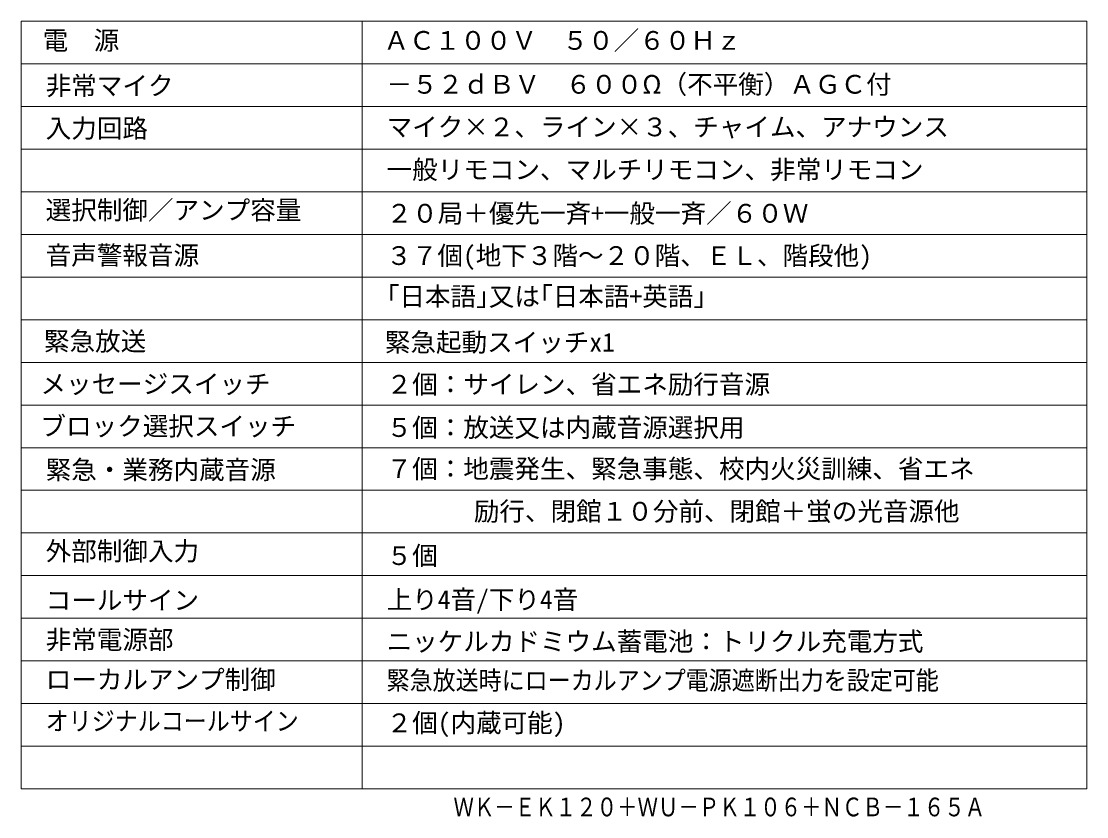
# Model space of a CAD drawing. Units: millimetres, scale not verified. Extents: x -62 to 63, y -118 to 119.
# Drawn here: x -62.5 to 62.5, y -117.9 to -24.7 of the extents above; entities that cross this region are included whole.
import ezdxf
from ezdxf.enums import TextEntityAlignment as Align

# ---------------------------------------------------------------- set-up
doc = ezdxf.new("R2010")
doc.units = ezdxf.units.MM
doc.header["$LTSCALE"] = 0.125
doc.layers.add('0-1_WAKU', color=1, linetype='Continuous', lineweight=18)
doc.layers.add('0-2_MOJI1', color=7, linetype='Continuous')
doc.styles.add('ＭＳ ゴシック', font='')
doc.styles.get('ＭＳ ゴシック').set_extended_font_data('MS Gothic')

msp = doc.modelspace()

# ---------------------------------------------------------------- linework, layer by layer
at = {"layer": '0-1_WAKU', "color": 4}
for p, q in [((62.5018, -24.6604), (-62.4982, -24.6604)), ((-62.4982, -24.6604), (-62.4982, -114.6604)), ((-22.4982, -114.6604), (-22.4982, -24.6604)), ((62.5018, -114.6604), (62.5018, -24.6604)), ((-62.4982, -114.6604), (62.5018, -114.6604))]:
    msp.add_line(p, q, dxfattribs=at)
at = {"layer": '0-1_WAKU'}
for p, q in [((62.5018, -29.6604), (-62.4982, -29.6604)), ((62.5018, -34.6604), (-62.4982, -34.6604)), ((62.5018, -39.6604), (-62.4982, -39.6604)), ((62.5018, -44.6604), (-62.4982, -44.6604)), ((62.5018, -49.6604), (-62.4982, -49.6604)), ((62.5018, -54.6604), (-62.4982, -54.6604)), ((62.5018, -59.6604), (-62.4982, -59.6604)), ((62.5018, -64.6604), (-62.4982, -64.6604)), ((62.5018, -69.6604), (-62.4982, -69.6604)), ((62.5018, -74.6604), (-62.4982, -74.6604)), ((62.5018, -79.6604), (-62.4982, -79.6604)), ((-62.4982, -84.6604), (62.5018, -84.6604)), ((-62.4982, -89.6604), (62.5018, -89.6604)), ((-62.4982, -94.6604), (62.5018, -94.6604)), ((-62.4982, -99.6604), (62.5018, -99.6604)), ((-62.4982, -104.6604), (62.5018, -104.6604)), ((-62.4982, -109.6604), (62.5018, -109.6604))]:
    msp.add_line(p, q, dxfattribs=at)

# ---------------------------------------------------------------- texts
at = {"layer": '0-2_MOJI1', "style": 'ＭＳ ゴシック'}
for s, p in [('電\u3000源', (-59.9982, -28.6604)), ('ＡＣ１００Ｖ\u3000５０／６０Ｈｚ', (-19.9982, -28.6604)), ('非常マイク', (-59.6384, -33.9682)), ('－５２ｄＢＶ\u3000６００Ω（不平衡）ＡＧＣ付', (-19.6384, -33.8064)), ('入力回路', (-59.6384, -38.9682)), ('マイク×２、ライン×３、チャイム、アナウンス', (-19.6384, -38.8064)), ('一般リモコン、マルチリモコン、非常リモコン', (-19.6384, -43.8064)), ('選択制御／アンプ容量', (-59.6384, -48.5575)), ('２０局＋優先一斉+一般一斉／６０Ｗ', (-19.6384, -48.9349)), ('音声警報音源', (-59.6384, -53.8606)), ('３７個(地下３階～２０階、ＥＬ、階段他)', (-19.6729, -53.8942)), ('｢日本語｣又は｢日本語+英語｣', (-19.6384, -58.6805)), ('緊急放送', (-59.8421, -63.9438)), ('緊急起動スイッチx1', (-19.8421, -64.0611)), ('メッセージスイッチ', (-60.2494, -68.9438)), ('２個：サイレン、省エネ励行音源', (-19.6384, -68.99)), ('ブロック選択スイッチ', (-60.2494, -73.8954)), ('５個：放送又は内蔵音源選択用', (-19.6384, -74.0611)), ('緊急・業務内蔵音源', (-59.6384, -79.0118)), ('７個：地震発生、緊急事態、校内火災訓練、省エネ', (-19.6384, -78.8954)), ('励行、閉館１０分前、閉館＋蛍の光音源他', (-9.4018, -83.8815)), ('外部制御入力', (-59.6384, -88.5493)), ('５個', (-19.6384, -89.0801)), ('上り4音/下り4音', (-19.6384, -94.2381)), ('コールサイン', (-59.6384, -94.3099)), ('非常電源部', (-59.6384, -98.9377)), ('ニッケルカドミウム蓄電池：トリクル充電方式', (-19.6384, -99.144)), ('ローカルアンプ制御', (-59.6384, -103.6161)), ('２個(内蔵可能)', (-19.6384, -108.6902))]:
    msp.add_text(s, height=2.199, dxfattribs=at).set_placement(p, align=Align.BOTTOM_LEFT)
for s, width, p in [('緊急放送時にローカルアンプ電源遮断出力を設定可能', 0.9, (-19.6384, -103.706)), ('オリジナルコールサイン', 0.9, (-59.6384, -108.4839)), ('ＷＫ－ＥＫ１２０＋ＷＵ－ＰＫ１０６＋ＮＣＢ－１６５Ａ', 0.8, (-11.7944, -118.5572))]:
    msp.add_text(s, height=2.199, dxfattribs=dict(at, width=width)).set_placement(p, align=Align.BOTTOM_LEFT)

doc.saveas('drawing.dxf')
